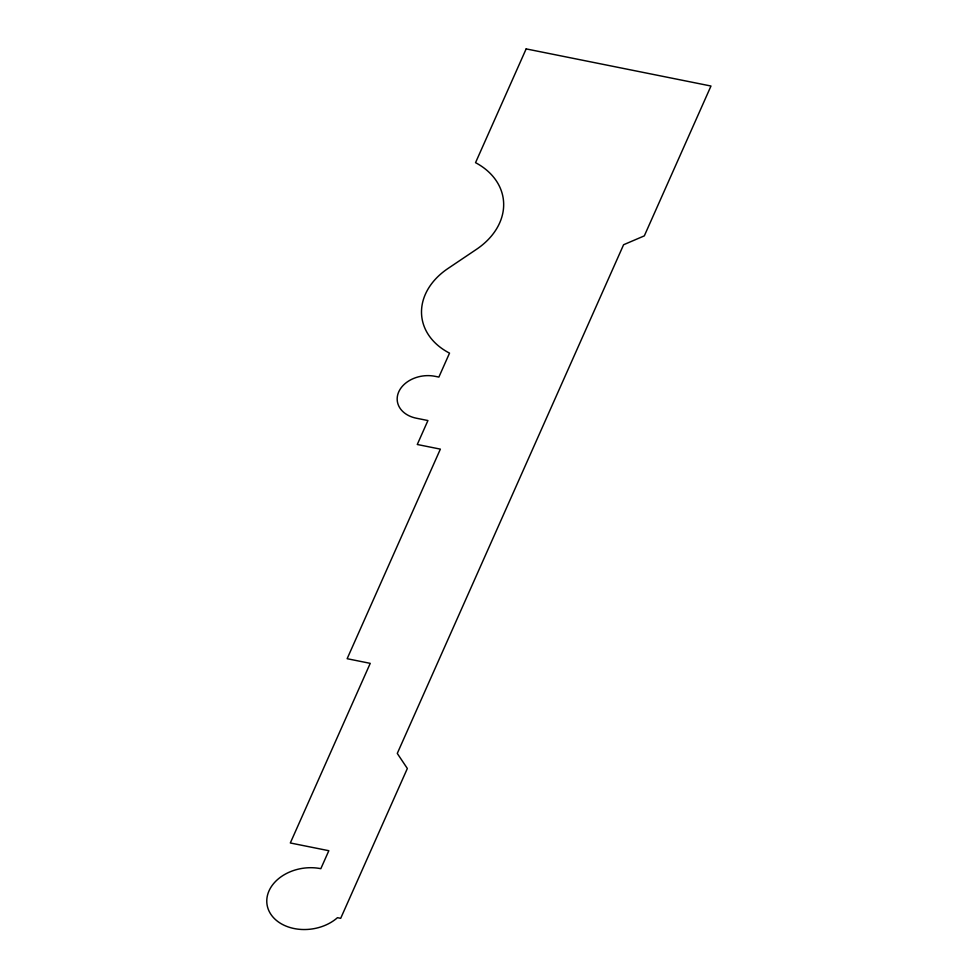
<?xml version="1.0" encoding="UTF-8"?>
<svg xmlns="http://www.w3.org/2000/svg" width="978" height="978" viewBox="0 0 978 978"><rect width="100%" height="100%" fill="white"/><g stroke="black" fill="none" stroke-linecap="round" stroke-linejoin="round"><path stroke-width="1.47" d="M526.152 48.9L475.54 162.666A73.546 55.159 -8 0 1 476.482 249.329L447.924 268.534A71.48 53.619 -8 0 0 449.525 353.131L438.877 377.08L435.027 376.31A28.643 21.479 -8 0 0 398.743 391.848A28.643 21.479 -8 0 0 416.371 418.217L427.924 420.54L417.276 444.489L440.369 449.134L347.141 658.707L370.234 663.353L290.319 842.975L328.828 850.713L320.833 868.684A40.917 30.697 -8 0 0 271.187 886.863A40.917 30.697 -8 0 0 284.256 925.335A40.917 30.697 -8 0 0 337.471 917.682L340.686 918.33L407.349 768.5L397.276 753.427L623.585 244.744L644.319 235.869L710.982 86.027L526.152 48.9"/></g></svg>
